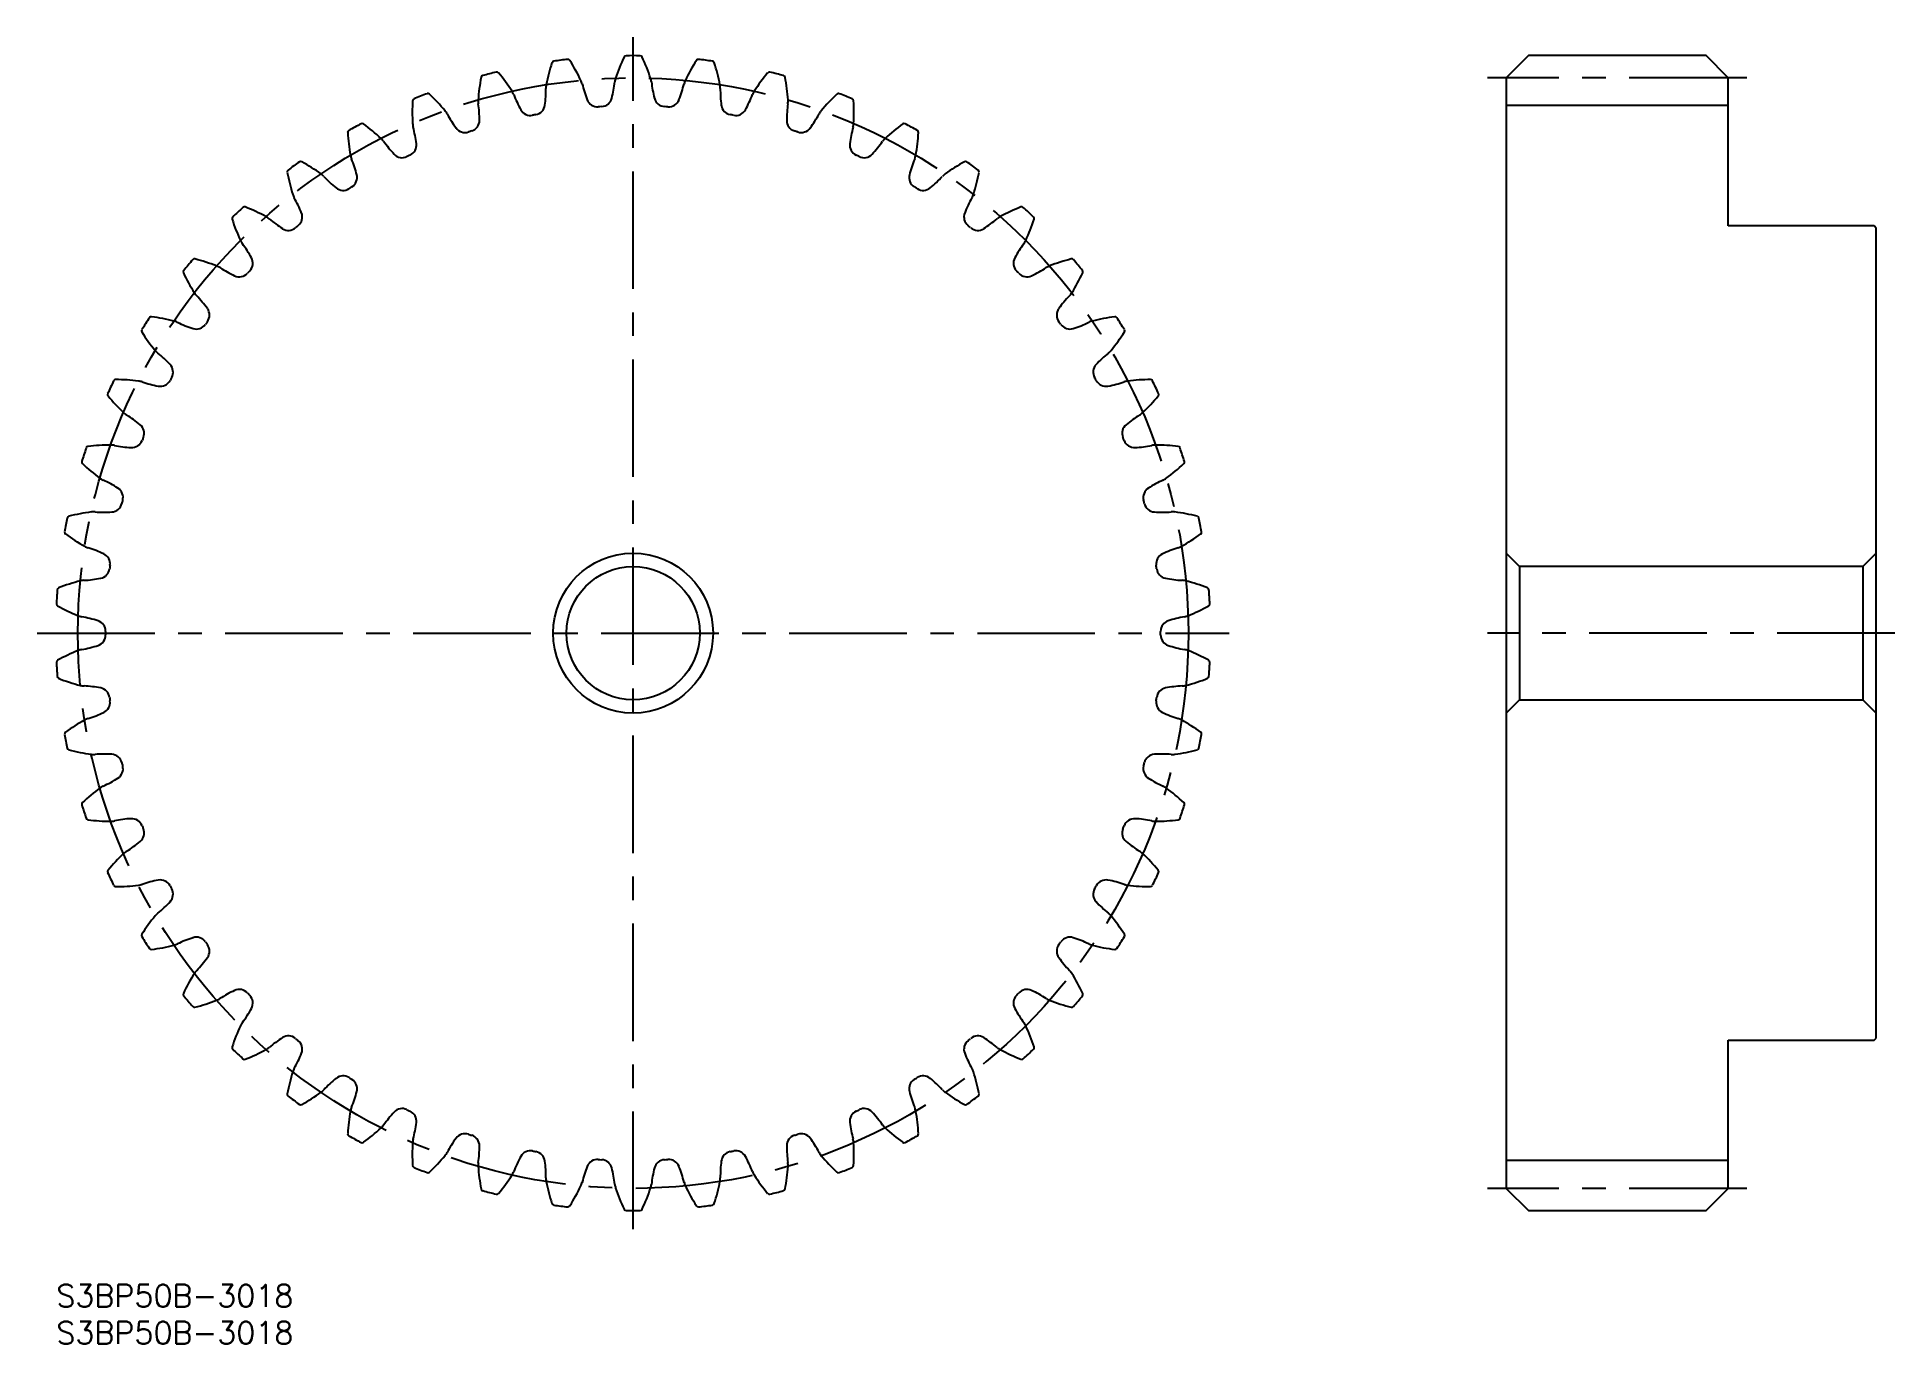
# Model space of a CAD drawing. Extents: x -3 to 248, y -8 to 168.
import ezdxf

# ---------------------------------------------------------------- set-up
doc = ezdxf.new("R2010")
doc.units = 0
doc.header["$LTSCALE"] = 0.5
doc.linetypes.add('CENTER', pattern=[50.8, 31.75, -6.35, 6.35, -6.35])
for name, color, linetype in [('MSM_CENTER', 1, 'CENTER'), ('MSM_CONTINUOUS', 7, 'CONTINUOUS'), ('MSM_PART_NUMBER', 7, 'CONTINUOUS')]:
    doc.layers.add(name, color=color, linetype=linetype)
doc.styles.get("Standard").update_dxf_attribs({"font": 'txt.shx', "height": 3, "bigfont": 'bigfont.shx'})

# ---------------------------------------------------------------- blocks, each defined once
blk = doc.blocks.new('*U13')
at = {"layer": 'MSM_PART_NUMBER'}
blk.add_text('S3BP50B-3018', height=3, dxfattribs=at).set_placement((0, -3))
blk = doc.blocks.new('*U14')
at = {"layer": 'MSM_PART_NUMBER'}
blk.add_text('S3BP50B-3018', height=3, dxfattribs=at).set_placement((0, -8))

msp = doc.modelspace()

# ---------------------------------------------------------------- linework, layer by layer
at = {"layer": 'MSM_CENTER'}
for p, q in [((77.9, 7.5), (77.9, 168.5)), ((228.33, 163), (193.33, 163)), ((-2.6, 88), (158.4, 88)), ((248.33, 88), (193.33, 88)), ((228.33, 13), (193.33, 13))]:
    msp.add_line(p, q, dxfattribs=at)
msp.add_circle((77.9, 88), 75, dxfattribs=at)
at = {"layer": 'MSM_CONTINUOUS'}
for p, q in [((198.83, 166), (195.83, 163)), ((222.83, 166), (198.83, 166)), ((225.83, 163), (222.83, 166)), ((195.83, 163), (195.83, 13)), ((225.83, 143), (225.83, 163)), ((225.83, 159.25), (195.83, 159.25)), ((245.53, 143), (225.83, 143)), ((245.83, 142.7), (245.53, 143)), ((245.83, 33.3), (245.83, 142.7)), ((195.83, 98.8), (197.63, 97)), ((244.03, 97), (245.83, 98.8)), ((197.63, 97), (197.63, 79)), ((244.03, 97), (197.63, 97)), ((244.03, 97), (244.03, 79)), ((197.63, 79), (195.83, 77.2)), ((197.63, 79), (244.03, 79)), ((245.83, 77.2), (244.03, 79)), ((225.83, 13), (225.83, 33)), ((225.83, 33), (245.53, 33)), ((245.53, 33), (245.83, 33.3)), ((225.83, 16.75), (195.83, 16.75)), ((195.83, 13), (198.83, 10)), ((222.83, 10), (225.83, 13)), ((198.83, 10), (222.83, 10))]:
    msp.add_line(p, q, dxfattribs=at)
for radius in [10.8, 9]:
    msp.add_circle((77.9, 88), radius, dxfattribs=at)
for centre, radius, start, end in [((99.29, 155.15), 25, 154.7413, 161.8), ((76.96, 165.69), 0.3, 90.6968, 154.7413), ((77.9, 88), 78, 89.3032, 90.6968), ((78.85, 165.69), 0.3, 25.2587, 89.3032), ((56.51, 155.15), 25, 18.2, 25.2587), ((57.66, 163.02), 0.3, 105.0969, 169.1413), ((77.9, 88), 78, 103.7032, 105.0968), ((59.49, 163.49), 0.3, 39.6587, 103.7032), ((40.48, 147.72), 25, 32.6, 39.6587), ((90.71, 157.31), 25, 161.9413, 169), ((67.23, 164.96), 0.3, 97.8969, 161.9413), ((77.9, 88), 78, 96.5032, 97.8968), ((69.1, 165.2), 0.3, 32.4587, 96.5032), ((48.26, 151.94), 25, 25.4, 32.4587), ((107.54, 151.94), 25, 147.5413, 154.6), ((86.7, 165.2), 0.3, 83.4968, 147.5413), ((77.9, 88), 78, 82.1032, 83.4968), ((88.58, 164.96), 0.3, 18.0587, 82.1032), ((65.09, 157.31), 25, 11, 18.0587), ((115.32, 147.72), 25, 140.3413, 147.4), ((96.31, 163.49), 0.3, 76.2968, 140.3413), ((77.9, 88), 78, 74.9032, 76.2968), ((98.14, 163.02), 0.3, 10.8587, 74.9032), ((77.9, 88), 78, 110.9032, 112.2968), ((50.18, 160.59), 0.3, 46.8587, 110.9032), ((33.29, 142.56), 25, 39.8, 46.8587), ((81.92, 158.37), 25, 169.1413, 176.2), ((59.45, 159.86), 2.48, 20.7489, 32.6), ((76.16, 166.19), 15.38, 200.7489, 209.1835), ((50.74, 161.34), 15.38, 352.4165, 0.8511), ((68.6, 161.6), 2.48, 169, 180.8511), ((68.6, 161.6), 2.48, 13.5489, 25.4), ((85.97, 165.79), 15.38, 193.5489, 201.9835), ((60.15, 164.16), 15.38, 345.2165, 353.6511), ((77.9, 162.19), 2.48, 161.8, 173.6511), ((77.9, 162.19), 2.48, 6.3489, 18.2), ((95.66, 164.16), 15.38, 186.3489, 194.7835), ((69.83, 165.79), 15.38, 338.0165, 346.4511), ((87.2, 161.6), 2.48, 154.6, 166.4511), ((87.2, 161.6), 2.48, 359.1489, 11), ((105.06, 161.34), 15.38, 179.1489, 187.5835), ((79.64, 166.19), 15.38, 330.8165, 339.2511), ((96.35, 159.86), 2.48, 147.4, 159.2511), ((73.88, 158.37), 25, 3.8, 10.8587), ((122.51, 142.56), 25, 133.1413, 140.2), ((105.62, 160.59), 0.3, 69.0968, 133.1413), ((77.9, 88), 78, 67.7032, 69.0968), ((73.07, 158.31), 25, 176.3413, 183.4), ((48.42, 159.89), 0.3, 112.2969, 176.3413), ((50.59, 156.98), 2.48, 27.9489, 39.8), ((66.37, 165.35), 15.38, 207.9489, 216.3835), ((59.45, 159.86), 2.48, 176.2, 188.0511), ((41.76, 157.36), 15.38, 359.6165, 8.0511), ((64.03, 159.42), 1.5, 209.1835, 280.9879), ((64.5, 159.51), 1.5, 280.6121, 352.4165), ((73.09, 160.59), 1.5, 201.9835, 273.7879), ((77.9, 88), 71.25, 93.4121, 93.7879), ((73.57, 160.62), 1.5, 273.4121, 345.2165), ((82.23, 160.62), 1.5, 194.7835, 266.5879), ((77.9, 88), 71.25, 86.2121, 86.5879), ((82.71, 160.59), 1.5, 266.2121, 338.0165), ((91.3, 159.51), 1.5, 187.5835, 259.3879), ((91.77, 159.42), 1.5, 259.0121, 330.8165), ((114.04, 157.36), 15.38, 171.9489, 180.3835), ((96.35, 159.86), 2.48, 351.9489, 3.8), ((89.43, 165.35), 15.38, 323.6165, 332.0511), ((105.21, 156.98), 2.48, 140.2, 152.0511), ((107.38, 159.89), 0.3, 3.6587, 67.7029), ((82.73, 158.31), 25, 356.6, 3.6587), ((39.64, 155.63), 0.3, 119.4968, 183.5412), ((64.3, 157.15), 25, 183.5413, 190.6), ((77.9, 88), 78, 118.1032, 119.4968), ((41.3, 156.54), 0.3, 54.0587, 118.1032), ((26.8, 136.54), 25, 47, 54.0587), ((50.59, 156.98), 2.48, 183.4, 195.2511), ((33.35, 152.28), 15.38, 6.8165, 15.2511), ((55.19, 157.12), 1.5, 216.3835, 288.1879), ((77.9, 88), 71.25, 107.8121, 108.1879), ((55.65, 157.26), 1.5, 287.8121, 359.6165), ((77.9, 88), 71.25, 100.6121, 100.9879), ((77.9, 88), 71.25, 79.0121, 79.3879), ((100.15, 157.26), 1.5, 180.3835, 252.1879), ((77.9, 88), 71.25, 71.8121, 72.1879), ((100.61, 157.12), 1.5, 251.8121, 323.6165), ((122.45, 152.28), 15.38, 164.7489, 173.1835), ((105.21, 156.98), 2.48, 344.7489, 356.6), ((129, 136.54), 25, 125.9413, 133), ((114.5, 156.54), 0.3, 61.8968, 125.9413), ((77.9, 88), 78, 60.5032, 61.8968), ((91.5, 157.15), 25, 349.4, 356.4587), ((116.16, 155.63), 0.3, 356.4587, 60.5029), ((42.16, 153.01), 2.48, 35.1489, 47), ((56.77, 163.3), 15.38, 215.1489, 223.5835), ((47.14, 153.93), 1.5, 295.0121, 6.8165), ((108.66, 153.93), 1.5, 173.1835, 244.9879), ((99.03, 163.3), 15.38, 316.4165, 324.8511), ((113.64, 153.01), 2.48, 133, 144.8511), ((77.9, 88), 78, 125.3032, 126.6968), ((33, 151.41), 0.3, 61.2587, 125.3032), ((21.12, 129.75), 25, 54.2, 61.2587), ((42.16, 153.01), 2.48, 190.6, 202.4511), ((25.65, 146.19), 15.38, 14.0165, 22.4511), ((46.71, 153.72), 1.5, 223.5835, 295.3879), ((77.9, 88), 71.25, 115.0121, 115.3879), ((77.9, 88), 71.25, 64.6121, 64.9879), ((109.09, 153.72), 1.5, 244.6121, 316.4165), ((130.15, 146.19), 15.38, 157.5489, 165.9835), ((113.64, 153.01), 2.48, 337.5489, 349.4), ((134.68, 129.75), 25, 118.7413, 125.8), ((122.8, 151.41), 0.3, 54.6968, 118.7412), ((77.9, 88), 78, 53.3032, 54.6968), ((31.47, 150.3), 0.3, 126.6968, 190.7412), ((55.74, 154.9), 25, 190.7413, 197.8), ((34.29, 148.02), 2.48, 42.3489, 54.2), ((47.5, 160.05), 15.38, 222.3489, 230.7835), ((38.72, 149.3), 1.5, 230.7835, 302.5879), ((77.9, 88), 71.25, 122.2121, 122.5879), ((39.12, 149.55), 1.5, 302.2121, 14.0165), ((116.68, 149.55), 1.5, 165.9835, 237.7879), ((77.9, 88), 71.25, 57.4121, 57.7879), ((117.08, 149.3), 1.5, 237.4121, 309.2165), ((108.3, 160.05), 15.38, 309.2165, 317.6511), ((121.51, 148.02), 2.48, 125.8, 137.6511), ((100.07, 154.9), 25, 342.2, 349.2587), ((124.33, 150.3), 0.3, 349.2587, 53.3029), ((25.4, 145.28), 0.3, 68.4587, 132.5032), ((16.33, 122.31), 25, 61.4, 68.4587), ((34.29, 148.02), 2.48, 197.8, 209.6511), ((18.77, 139.18), 15.38, 21.2165, 29.6511), ((137.03, 139.18), 15.38, 150.3489, 158.7835), ((121.51, 148.02), 2.48, 330.3489, 342.2), ((139.47, 122.31), 25, 111.5413, 118.6), ((130.4, 145.28), 0.3, 47.4968, 111.5413), ((24.03, 143.99), 0.3, 133.8968, 197.9413), ((47.52, 151.6), 25, 197.9413, 205), ((77.9, 88), 78, 132.5032, 133.8968), ((27.11, 142.08), 2.48, 49.5489, 61.4), ((38.71, 155.68), 15.38, 229.5489, 237.9835), ((77.9, 88), 71.25, 129.4121, 129.7879), ((31.71, 144.21), 1.5, 309.4121, 21.2165), ((124.09, 144.21), 1.5, 158.7835, 230.5879), ((77.9, 88), 71.25, 50.2121, 50.5879), ((117.1, 155.68), 15.38, 302.0165, 310.4511), ((128.69, 142.08), 2.48, 118.6, 130.4511), ((77.9, 88), 78, 46.1032, 47.4968), ((108.28, 151.6), 25, 335, 342.0587), ((131.77, 143.99), 0.3, 342.0587, 46.1029), ((27.11, 142.08), 2.48, 205, 216.8511), ((12.82, 131.37), 15.38, 28.4165, 36.8511), ((31.34, 143.9), 1.5, 237.9835, 309.7879), ((124.46, 143.9), 1.5, 230.2121, 302.0165), ((142.98, 131.37), 15.38, 143.1489, 151.5835), ((128.69, 142.08), 2.48, 323.1489, 335), ((77.9, 88), 78, 139.7032, 141.0968), ((18.64, 138.25), 0.3, 75.6587, 139.7032), ((12.52, 114.32), 25, 68.6, 75.6587), ((25.03, 137.97), 1.5, 316.6121, 28.4165), ((130.77, 137.97), 1.5, 151.5835, 223.3879), ((143.28, 114.32), 25, 104.3413, 111.4), ((137.16, 138.25), 0.3, 40.2968, 104.3413), ((77.9, 88), 78, 38.9032, 40.2968), ((17.43, 136.8), 0.3, 141.0968, 205.1413), ((39.79, 147.29), 25, 205.1413, 212.2), ((20.74, 135.29), 2.48, 56.7489, 68.6), ((30.53, 150.23), 15.38, 236.7489, 245.1835), ((24.7, 137.63), 1.5, 245.1835, 316.9879), ((77.9, 88), 71.25, 136.6121, 136.9879), ((77.9, 88), 71.25, 43.0121, 43.3879), ((131.1, 137.63), 1.5, 223.0121, 294.8165), ((125.27, 150.23), 15.38, 294.8165, 303.2511), ((135.06, 135.29), 2.48, 111.4, 123.2511), ((116.01, 147.29), 25, 327.8, 334.8587), ((138.37, 136.8), 0.3, 334.8587, 38.9029), ((20.74, 135.29), 2.48, 212.2, 224.0511), ((7.9, 122.87), 15.38, 35.6165, 44.0511), ((147.9, 122.87), 15.38, 135.9489, 144.3835), ((135.06, 135.29), 2.48, 315.9489, 327.8), ((77.9, 88), 78, 146.9032, 148.2968), ((12.81, 130.43), 0.3, 82.8587, 146.9032), ((9.74, 105.92), 25, 75.8, 82.8587), ((19.18, 130.95), 1.5, 323.8121, 35.6165), ((136.62, 130.95), 1.5, 144.3835, 216.1879), ((146.06, 105.92), 25, 97.1413, 104.2), ((142.99, 130.43), 0.3, 33.0968, 97.1413), ((77.9, 88), 78, 31.7032, 33.0968), ((11.79, 128.83), 0.3, 148.2968, 212.3413), ((32.66, 142.05), 25, 212.3413, 219.4), ((15.26, 127.75), 2.48, 63.9489, 75.8), ((23.11, 143.8), 15.38, 243.9489, 252.3835), ((18.9, 130.57), 1.5, 252.3835, 324.1879), ((77.9, 88), 71.25, 143.8121, 144.1879), ((77.9, 88), 71.25, 35.8121, 36.1879), ((136.9, 130.57), 1.5, 215.8121, 287.6165), ((132.69, 143.8), 15.38, 287.6165, 296.0511), ((140.54, 127.75), 2.48, 104.2, 116.0511), ((123.14, 142.05), 25, 320.6, 327.6587), ((144.01, 128.83), 0.3, 327.6587, 31.7032), ((15.26, 127.75), 2.48, 219.4, 231.2511), ((4.08, 113.82), 15.38, 42.8165, 51.2511), ((151.72, 113.82), 15.38, 128.7489, 137.1835), ((140.54, 127.75), 2.48, 308.7489, 320.6), ((14.26, 123.26), 1.5, 331.0121, 42.8165), ((141.54, 123.26), 1.5, 137.1835, 208.9879), ((77.9, 88), 78, 154.1032, 155.4968), ((8, 121.94), 0.3, 90.0587, 154.1032), ((8.03, 97.24), 25, 83, 90.0587), ((10.77, 119.59), 2.48, 71.1489, 83), ((16.54, 136.49), 15.38, 251.1489, 259.5835), ((14.03, 122.84), 1.5, 259.5835, 331.3879), ((77.9, 88), 71.25, 151.0121, 151.3879), ((77.9, 88), 71.25, 28.6121, 28.9879), ((141.77, 122.84), 1.5, 208.6121, 280.4165), ((139.26, 136.49), 15.38, 280.4165, 288.8511), ((145.03, 119.59), 2.48, 97, 108.8511), ((147.77, 97.24), 25, 89.9413, 97), ((147.8, 121.94), 0.3, 25.8968, 89.9413), ((77.9, 88), 78, 24.5032, 25.8968), ((7.2, 120.23), 0.3, 155.4968, 219.5412), ((26.25, 135.95), 25, 219.5413, 226.6), ((129.55, 135.95), 25, 313.4, 320.4587), ((148.6, 120.23), 0.3, 320.4587, 24.5032), ((10.77, 119.59), 2.48, 226.6, 238.4511), ((1.43, 104.36), 15.38, 50.0165, 58.4511), ((10.35, 115), 1.5, 338.2121, 50.0165), ((145.45, 115), 1.5, 129.9835, 201.7879), ((154.38, 104.36), 15.38, 121.5489, 129.9835), ((145.03, 119.59), 2.48, 301.5489, 313.4), ((77.9, 88), 78, 161.3032, 162.6968), ((4.3, 112.91), 0.3, 97.2587, 161.3032), ((7.42, 88.41), 25, 90.2, 97.2587), ((7.34, 110.93), 2.48, 78.3489, 90.2), ((10.95, 128.42), 15.38, 258.3489, 266.7835), ((10.17, 114.56), 1.5, 266.7835, 338.5879), ((77.9, 88), 71.25, 158.2121, 158.5879), ((77.9, 88), 71.25, 21.4121, 21.7879), ((145.63, 114.56), 1.5, 201.4121, 273.2165), ((144.85, 128.42), 15.38, 273.2165, 281.6511), ((148.46, 110.93), 2.48, 89.8, 101.6511), ((148.38, 88.41), 25, 82.7413, 89.8), ((151.5, 112.91), 0.3, 18.6968, 82.7413), ((77.9, 88), 78, 17.3032, 18.6968), ((3.72, 111.11), 0.3, 162.6968, 226.7412), ((20.64, 129.1), 25, 226.7413, 233.8), ((135.16, 129.1), 25, 306.2, 313.2587), ((152.08, 111.11), 0.3, 313.2587, 17.3032), ((7.34, 110.93), 2.48, 233.8, 245.6511), ((-0.02, 94.65), 15.38, 57.2165, 65.6511), ((155.82, 94.65), 15.38, 114.3489, 122.7835), ((148.46, 110.93), 2.48, 294.3489, 306.2), ((7.38, 105.86), 1.5, 273.9835, 345.7879), ((7.5, 106.32), 1.5, 345.4121, 57.2165), ((77.9, 88), 71.25, 165.4121, 165.7879), ((148.31, 106.32), 1.5, 122.7835, 194.5879), ((77.9, 88), 71.25, 14.2121, 14.5879), ((148.42, 105.86), 1.5, 194.2121, 266.0165), ((77.9, 88), 78, 168.5032, 169.8968), ((1.76, 103.49), 0.3, 104.4587, 168.5032), ((7.93, 79.57), 25, 97.4, 104.4587), ((5.03, 101.9), 2.48, 85.5489, 97.4), ((6.41, 119.71), 15.38, 265.5489, 273.9835), ((149.39, 119.71), 15.38, 266.0165, 274.4511), ((150.77, 101.9), 2.48, 82.6, 94.4511), ((147.87, 79.57), 25, 75.5413, 82.6), ((154.04, 103.49), 0.3, 11.4968, 75.5413), ((77.9, 88), 78, 10.1032, 11.4968), ((1.41, 101.63), 0.3, 169.8968, 233.9413), ((15.94, 121.6), 25, 233.9413, 241), ((139.86, 121.6), 25, 299, 306.0587), ((154.4, 101.63), 0.3, 306.0587, 10.1032), ((5.03, 101.9), 2.48, 241, 252.8511), ((-0.24, 84.83), 15.38, 64.4165, 72.8511), ((5.75, 97.35), 1.5, 352.6121, 64.4165), ((150.05, 97.35), 1.5, 115.5835, 187.3879), ((156.04, 84.83), 15.38, 107.1489, 115.5835), ((150.77, 101.9), 2.48, 287.1489, 299), ((3, 110.5), 15.38, 272.7489, 281.1835), ((5.69, 96.88), 1.5, 281.1835, 352.9879), ((77.9, 88), 71.25, 172.6121, 172.9879), ((77.9, 88), 71.25, 7.0121, 7.3879), ((150.11, 96.88), 1.5, 187.0121, 258.8165), ((152.8, 110.5), 15.38, 258.8165, 267.2511), ((77.9, 88), 78, 175.7032, 177.0968), ((0.42, 93.82), 0.3, 111.6587, 175.7032), ((9.53, 70.87), 25, 104.6, 111.6587), ((3.86, 92.66), 2.48, 92.7489, 104.6), ((151.94, 92.66), 2.48, 75.4, 87.2511), ((146.27, 70.87), 25, 68.3413, 75.4), ((155.38, 93.82), 0.3, 4.2968, 68.3413), ((77.9, 88), 78, 2.9032, 4.2968), ((0.3, 91.94), 0.3, 177.0968, 241.1413), ((12.22, 113.57), 25, 241.1413, 248.2), ((3.86, 92.66), 2.48, 248.2, 260.0511), ((151.94, 92.66), 2.48, 279.9489, 291.8), ((143.58, 113.57), 25, 291.8, 298.8587), ((155.5, 91.94), 0.3, 298.8587, 2.9032), ((0.77, 75.06), 15.38, 71.6165, 80.0511), ((5.15, 88.24), 1.5, 359.8121, 71.6165), ((77.9, 88), 71.25, 179.8121, 180.1879), ((150.65, 88.24), 1.5, 108.3835, 180.1879), ((77.9, 88), 71.25, 359.8121, 0.1879), ((155.03, 75.06), 15.38, 99.9489, 108.3835), ((12.22, 62.43), 25, 111.8, 118.8587), ((3.86, 83.34), 2.48, 99.9489, 111.8), ((0.77, 100.94), 15.38, 279.9489, 288.3835), ((5.15, 87.76), 1.5, 288.3835, 0.1879), ((150.65, 87.76), 1.5, 179.8121, 251.6165), ((155.03, 100.94), 15.38, 251.6165, 260.0511), ((151.94, 83.34), 2.48, 68.2, 80.0511), ((143.58, 62.43), 25, 61.1413, 68.2), ((0.3, 84.06), 0.3, 118.8587, 182.9032), ((77.9, 88), 78, 182.9032, 184.2968), ((155.5, 84.06), 0.3, 357.0968, 61.1413), ((77.9, 88), 78, 355.7032, 357.0968), ((0.42, 82.18), 0.3, 184.2968, 248.3413), ((9.53, 105.13), 25, 248.3413, 255.4), ((3.86, 83.34), 2.48, 255.4, 267.2511), ((3, 65.5), 15.38, 78.8165, 87.2511), ((5.69, 79.12), 1.5, 7.0121, 78.8165), ((150.11, 79.12), 1.5, 101.1835, 172.9879), ((152.8, 65.5), 15.38, 92.7489, 101.1835), ((151.94, 83.34), 2.48, 272.7489, 284.6), ((146.27, 105.13), 25, 284.6, 291.6587), ((155.38, 82.18), 0.3, 291.6587, 355.7032), ((5.75, 78.65), 1.5, 295.5835, 7.3879), ((77.9, 88), 71.25, 187.0121, 187.3879), ((150.05, 78.65), 1.5, 172.6121, 244.4165), ((77.9, 88), 71.25, 352.6121, 352.9879), ((15.94, 54.4), 25, 119, 126.0587), ((5.03, 74.1), 2.48, 107.1489, 119), ((-0.24, 91.17), 15.38, 287.1489, 295.5835), ((156.04, 91.17), 15.38, 244.4165, 252.8511), ((150.77, 74.1), 2.48, 61, 72.8511), ((139.86, 54.4), 25, 53.9413, 61), ((1.41, 74.37), 0.3, 126.0587, 190.1032), ((77.9, 88), 78, 190.1032, 191.4968), ((77.9, 88), 78, 348.5032, 349.8968), ((154.4, 74.37), 0.3, 349.8968, 53.9413), ((1.76, 72.51), 0.3, 191.4968, 255.5413), ((7.93, 96.43), 25, 255.5413, 262.6), ((5.03, 74.1), 2.48, 262.6, 274.4511), ((6.41, 56.29), 15.38, 86.0165, 94.4511), ((7.38, 70.14), 1.5, 14.2121, 86.0165), ((77.9, 88), 71.25, 194.2121, 194.5879), ((77.9, 88), 71.25, 345.4121, 345.7879), ((148.42, 70.14), 1.5, 93.9835, 165.7879), ((149.39, 56.29), 15.38, 85.5489, 93.9835), ((150.77, 74.1), 2.48, 265.5489, 277.4), ((147.87, 96.43), 25, 277.4, 284.4587), ((154.04, 72.51), 0.3, 284.4587, 348.5032), ((-0.02, 81.35), 15.38, 294.3489, 302.7835), ((7.5, 69.68), 1.5, 302.7835, 14.5879), ((148.31, 69.68), 1.5, 165.4121, 237.2165), ((155.82, 81.35), 15.38, 237.2165, 245.6511), ((20.64, 46.9), 25, 126.2, 133.2587), ((7.34, 65.07), 2.48, 114.3489, 126.2), ((148.46, 65.07), 2.48, 53.8, 65.6511), ((135.16, 46.9), 25, 46.7413, 53.8), ((3.72, 64.89), 0.3, 133.2587, 197.3032), ((77.9, 88), 78, 197.3032, 198.6968), ((4.3, 63.09), 0.3, 198.6968, 262.7413), ((7.42, 87.59), 25, 262.7413, 269.8), ((10.95, 47.58), 15.38, 93.2165, 101.6511), ((10.17, 61.44), 1.5, 21.4121, 93.2165), ((145.63, 61.44), 1.5, 86.7835, 158.5879), ((144.85, 47.58), 15.38, 78.3489, 86.7835), ((148.38, 87.59), 25, 270.2, 277.2587), ((151.5, 63.09), 0.3, 277.2587, 341.3032), ((77.9, 88), 78, 341.3032, 342.6968), ((152.08, 64.89), 0.3, 342.6968, 46.7413), ((7.34, 65.07), 2.48, 269.8, 281.6511), ((10.35, 61), 1.5, 309.9835, 21.7879), ((77.9, 88), 71.25, 201.4121, 201.7879), ((145.45, 61), 1.5, 158.2121, 230.0165), ((77.9, 88), 71.25, 338.2121, 338.5879), ((148.46, 65.07), 2.48, 258.3489, 270.2), ((26.25, 40.05), 25, 133.4, 140.4587), ((10.77, 56.41), 2.48, 121.5489, 133.4), ((1.43, 71.64), 15.38, 301.5489, 309.9835), ((154.38, 71.64), 15.38, 230.0165, 238.4511), ((145.03, 56.41), 2.48, 46.6, 58.4511), ((129.55, 40.05), 25, 39.5413, 46.6), ((7.2, 55.77), 0.3, 140.4587, 204.5032), ((77.9, 88), 78, 204.5032, 205.8968), ((77.9, 88), 78, 334.1032, 335.4968), ((148.6, 55.77), 0.3, 335.4968, 39.5413), ((8, 54.06), 0.3, 205.8968, 269.9413), ((8.03, 78.76), 25, 269.9413, 277), ((10.77, 56.41), 2.48, 277, 288.8511), ((16.54, 39.51), 15.38, 100.4165, 108.8511), ((14.03, 53.16), 1.5, 28.6121, 100.4165), ((77.9, 88), 71.25, 208.6121, 208.9879), ((14.26, 52.74), 1.5, 317.1835, 28.9879), ((141.54, 52.74), 1.5, 151.0121, 222.8165), ((77.9, 88), 71.25, 331.0121, 331.3879), ((141.77, 53.16), 1.5, 79.5835, 151.3879), ((139.26, 39.51), 15.38, 71.1489, 79.5835), ((145.03, 56.41), 2.48, 251.1489, 263), ((147.77, 78.76), 25, 263, 270.0587), ((147.8, 54.06), 0.3, 270.0587, 334.1032), ((4.08, 62.18), 15.38, 308.7489, 317.1835), ((151.72, 62.18), 15.38, 222.8165, 231.2511), ((32.66, 33.95), 25, 140.6, 147.6587), ((15.26, 48.25), 2.48, 128.7489, 140.6), ((140.54, 48.25), 2.48, 39.4, 51.2511), ((123.14, 33.95), 25, 32.3413, 39.4), ((11.79, 47.17), 0.3, 147.6587, 211.7032), ((77.9, 88), 78, 211.7032, 213.0968), ((12.81, 45.57), 0.3, 213.0968, 277.1413), ((9.74, 70.08), 25, 277.1413, 284.2), ((15.26, 48.25), 2.48, 284.2, 296.0511), ((23.11, 32.2), 15.38, 107.6165, 116.0511), ((18.9, 45.43), 1.5, 35.8121, 107.6165), ((77.9, 88), 71.25, 215.8121, 216.1879), ((19.18, 45.05), 1.5, 324.3835, 36.1879), ((136.62, 45.05), 1.5, 143.8121, 215.6165), ((77.9, 88), 71.25, 323.8121, 324.1879), ((136.9, 45.43), 1.5, 72.3835, 144.1879), ((132.69, 32.2), 15.38, 63.9489, 72.3835), ((140.54, 48.25), 2.48, 243.9489, 255.8), ((146.06, 70.08), 25, 255.8, 262.8587), ((142.99, 45.57), 0.3, 262.8587, 326.9032), ((77.9, 88), 78, 326.9032, 328.2968), ((144.01, 47.17), 0.3, 328.2969, 32.3413), ((7.9, 53.13), 15.38, 315.9489, 324.3835), ((147.9, 53.13), 15.38, 215.6165, 224.0511), ((39.79, 28.71), 25, 147.8, 154.8587), ((20.74, 40.71), 2.48, 135.9489, 147.8), ((135.06, 40.71), 2.48, 32.2, 44.0511), ((116.01, 28.71), 25, 25.1413, 32.2), ((17.43, 39.2), 0.3, 154.8587, 218.9032), ((77.9, 88), 78, 218.9032, 220.2968), ((12.52, 61.68), 25, 284.3413, 291.4), ((20.74, 40.71), 2.48, 291.4, 303.2511), ((30.53, 25.77), 15.38, 114.8165, 123.2511), ((24.7, 38.37), 1.5, 43.0121, 114.8165), ((77.9, 88), 71.25, 223.0121, 223.3879), ((25.03, 38.03), 1.5, 331.5835, 43.3879), ((130.77, 38.03), 1.5, 136.6121, 208.4165), ((77.9, 88), 71.25, 316.6121, 316.9879), ((131.1, 38.37), 1.5, 65.1835, 136.9879), ((125.27, 25.77), 15.38, 56.7489, 65.1835), ((135.06, 40.71), 2.48, 236.7489, 248.6), ((143.28, 61.68), 25, 248.6, 255.6587), ((77.9, 88), 78, 319.7032, 321.0968), ((138.37, 39.2), 0.3, 321.0969, 25.1413), ((18.64, 37.75), 0.3, 220.2968, 284.3413), ((27.11, 33.92), 2.48, 143.1489, 155), ((12.82, 44.63), 15.38, 323.1489, 331.5835), ((142.98, 44.63), 15.38, 208.4165, 216.8511), ((128.69, 33.92), 2.48, 25, 36.8511), ((137.16, 37.75), 0.3, 255.6587, 319.7032), ((47.52, 24.4), 25, 155, 162.0587), ((38.71, 20.32), 15.38, 122.0165, 130.4511), ((31.34, 32.1), 1.5, 50.2121, 122.0165), ((77.9, 88), 71.25, 230.2121, 230.5879), ((31.71, 31.79), 1.5, 338.7835, 50.5879), ((124.09, 31.79), 1.5, 129.4121, 201.2165), ((77.9, 88), 71.25, 309.4121, 309.7879), ((124.46, 32.1), 1.5, 57.9835, 129.7879), ((117.1, 20.32), 15.38, 49.5489, 57.9835), ((108.28, 24.4), 25, 17.9413, 25), ((24.03, 32.01), 0.3, 162.0587, 226.1029), ((77.9, 88), 78, 226.1032, 227.4968), ((25.4, 30.72), 0.3, 227.4968, 291.5413), ((16.33, 53.69), 25, 291.5413, 298.6), ((27.11, 33.92), 2.48, 298.6, 310.4511), ((18.77, 36.82), 15.38, 330.3489, 338.7835), ((137.03, 36.82), 15.38, 201.2165, 209.6511), ((128.69, 33.92), 2.48, 229.5489, 241.4), ((139.47, 53.69), 25, 241.4, 248.4587), ((130.4, 30.72), 0.3, 248.4587, 312.5032), ((77.9, 88), 78, 312.5032, 313.8968), ((131.77, 32.01), 0.3, 313.8969, 17.9413), ((55.74, 21.1), 25, 162.2, 169.2587), ((34.29, 27.98), 2.48, 150.3489, 162.2), ((47.5, 15.95), 15.38, 129.2165, 137.6511), ((38.72, 26.7), 1.5, 57.4121, 129.2165), ((77.9, 88), 71.25, 237.4121, 237.7879), ((39.12, 26.45), 1.5, 345.9835, 57.7879), ((116.68, 26.45), 1.5, 122.2121, 194.0165), ((77.9, 88), 71.25, 302.2121, 302.5879), ((117.08, 26.7), 1.5, 50.7835, 122.5879), ((108.3, 15.95), 15.38, 42.3489, 50.7835), ((121.51, 27.98), 2.48, 17.8, 29.6511), ((100.07, 21.1), 25, 10.7413, 17.8), ((31.47, 25.7), 0.3, 169.2587, 233.3029), ((77.9, 88), 78, 233.3032, 234.6968), ((21.12, 46.25), 25, 298.7413, 305.8), ((34.29, 27.98), 2.48, 305.8, 317.6511), ((25.65, 29.81), 15.38, 337.5489, 345.9835), ((130.15, 29.81), 15.38, 194.0165, 202.4511), ((121.51, 27.98), 2.48, 222.3489, 234.2), ((134.68, 46.25), 25, 234.2, 241.2587), ((77.9, 88), 78, 305.3032, 306.6968), ((124.33, 25.7), 0.3, 306.6968, 10.7413), ((33, 24.59), 0.3, 234.6968, 298.7413), ((64.3, 18.85), 25, 169.4, 176.4587), ((42.16, 22.99), 2.48, 157.5489, 169.4), ((56.77, 12.7), 15.38, 136.4165, 144.8511), ((46.71, 22.28), 1.5, 64.6121, 136.4165), ((77.9, 88), 71.25, 244.6121, 244.9879), ((47.14, 22.07), 1.5, 353.1835, 64.9879), ((108.66, 22.07), 1.5, 115.0121, 186.8165), ((77.9, 88), 71.25, 295.0121, 295.3879), ((109.09, 22.28), 1.5, 43.5835, 115.3879), ((99.03, 12.7), 15.38, 35.1489, 43.5835), ((113.64, 22.99), 2.48, 10.6, 22.4511), ((91.5, 18.85), 25, 3.5413, 10.6), ((122.8, 24.59), 0.3, 241.2587, 305.3032), ((39.64, 20.37), 0.3, 176.4587, 240.5029), ((77.9, 88), 78, 240.5032, 241.8968), ((26.8, 39.46), 25, 305.9413, 313), ((42.16, 22.99), 2.48, 313, 324.8511), ((33.35, 23.72), 15.38, 344.7489, 353.1835), ((55.19, 18.88), 1.5, 71.8121, 143.6165), ((77.9, 88), 71.25, 251.8121, 252.1879), ((55.65, 18.74), 1.5, 0.3835, 72.1879), ((100.15, 18.74), 1.5, 107.8121, 179.6165), ((77.9, 88), 71.25, 287.8121, 288.1879), ((100.61, 18.88), 1.5, 36.3835, 108.1879), ((122.45, 23.72), 15.38, 186.8165, 195.2511), ((113.64, 22.99), 2.48, 215.1489, 227), ((129, 39.46), 25, 227, 234.0587), ((77.9, 88), 78, 298.1032, 299.4968), ((116.16, 20.37), 0.3, 299.4968, 3.5413), ((41.3, 19.46), 0.3, 241.8968, 305.9413), ((73.07, 17.69), 25, 176.6, 183.6587), ((50.59, 19.02), 2.48, 164.7489, 176.6), ((50.59, 19.02), 2.48, 320.2, 332.0511), ((66.37, 10.65), 15.38, 143.6165, 152.0511), ((41.76, 18.64), 15.38, 351.9489, 0.3835), ((64.03, 16.58), 1.5, 79.0121, 150.8165), ((77.9, 88), 71.25, 259.0121, 259.3879), ((64.5, 16.49), 1.5, 7.5835, 79.3879), ((91.3, 16.49), 1.5, 100.6121, 172.4165), ((77.9, 88), 71.25, 280.6121, 280.9879), ((91.77, 16.58), 1.5, 29.1835, 100.9879), ((114.04, 18.64), 15.38, 179.6165, 188.0511), ((89.43, 10.65), 15.38, 27.9489, 36.3835), ((105.21, 19.02), 2.48, 207.9489, 219.8), ((105.21, 19.02), 2.48, 3.4, 15.2511), ((82.73, 17.69), 25, 356.3413, 3.4), ((114.5, 19.46), 0.3, 234.0587, 298.1032), ((48.42, 16.11), 0.3, 183.6587, 247.7032), ((77.9, 88), 78, 247.7032, 249.0968), ((50.18, 15.41), 0.3, 249.0968, 313.1413), ((33.29, 33.44), 25, 313.1413, 320.2), ((59.45, 16.14), 2.48, 171.9489, 183.8), ((81.92, 17.63), 25, 183.8, 190.8587), ((59.45, 16.14), 2.48, 327.4, 339.2511), ((76.16, 9.81), 15.38, 150.8165, 159.2511), ((50.74, 14.66), 15.38, 359.1489, 7.5835), ((85.97, 10.21), 15.38, 158.0165, 166.4511), ((73.09, 15.41), 1.5, 86.2121, 158.0165), ((77.9, 88), 71.25, 266.2121, 266.5879), ((73.57, 15.38), 1.5, 14.7835, 86.5879), ((60.15, 11.84), 15.38, 6.3489, 14.7835), ((95.66, 11.84), 15.38, 165.2165, 173.6511), ((82.23, 15.38), 1.5, 93.4121, 165.2165), ((77.9, 88), 71.25, 273.4121, 273.7879), ((82.71, 15.41), 1.5, 21.9835, 93.7879), ((69.83, 10.21), 15.38, 13.5489, 21.9835), ((105.06, 14.66), 15.38, 172.4165, 180.8511), ((79.64, 9.81), 15.38, 20.7489, 29.1835), ((96.35, 16.14), 2.48, 200.7489, 212.6), ((73.88, 17.63), 25, 349.1413, 356.2), ((96.35, 16.14), 2.48, 356.2, 8.0511), ((122.51, 33.44), 25, 219.8, 226.8587), ((105.62, 15.41), 0.3, 226.8587, 290.9032), ((77.9, 88), 78, 290.9032, 292.2968), ((107.38, 16.11), 0.3, 292.2968, 356.3413), ((57.66, 12.98), 0.3, 190.8587, 254.9032), ((77.9, 88), 78, 254.9032, 256.2968), ((40.48, 28.28), 25, 320.3413, 327.4), ((68.6, 14.4), 2.48, 179.1489, 191), ((90.71, 18.69), 25, 191, 198.0587), ((48.26, 24.06), 25, 327.5413, 334.6), ((68.6, 14.4), 2.48, 334.6, 346.4511), ((77.9, 13.81), 2.48, 186.3489, 198.2), ((99.29, 20.85), 25, 198.2, 205.2587), ((56.51, 20.85), 25, 334.7413, 341.8), ((77.9, 13.81), 2.48, 341.8, 353.6511), ((87.2, 14.4), 2.48, 193.5489, 205.4), ((107.54, 24.06), 25, 205.4, 212.4587), ((65.09, 18.69), 25, 341.9413, 349), ((87.2, 14.4), 2.48, 349, 0.8511), ((115.32, 28.28), 25, 212.6, 219.6587), ((77.9, 88), 78, 283.7032, 285.0968), ((98.14, 12.98), 0.3, 285.0968, 349.1413), ((59.49, 12.51), 0.3, 256.2968, 320.3413), ((67.23, 11.04), 0.3, 198.0587, 262.1032), ((77.9, 88), 78, 262.1032, 263.4968), ((69.1, 10.8), 0.3, 263.4968, 327.5413), ((76.96, 10.31), 0.3, 205.2587, 269.3032), ((78.85, 10.31), 0.3, 270.6968, 334.7413), ((86.7, 10.8), 0.3, 212.4587, 276.5032), ((77.9, 88), 78, 276.5032, 277.8968), ((88.58, 11.04), 0.3, 277.8968, 341.9413), ((96.31, 12.51), 0.3, 219.6587, 283.7032), ((77.9, 88), 78, 269.3032, 270.6968)]:
    msp.add_arc(centre, radius, start, end, dxfattribs=at)

# ---------------------------------------------------------------- block references
for name in ['*U13', '*U14']:
    msp.add_blockref(name, (0, 0), dxfattribs=at)

doc.saveas('drawing.dxf')
